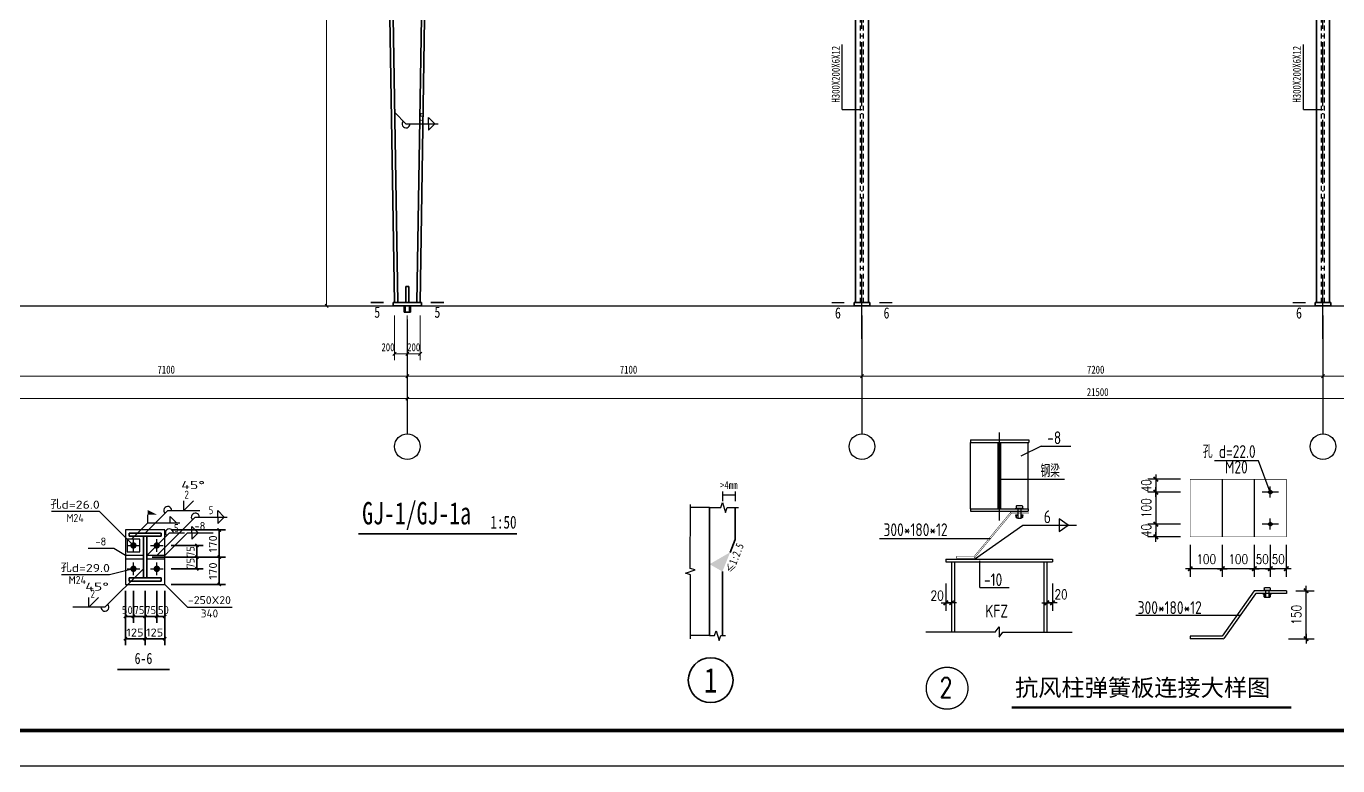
# Model space of a CAD drawing. Extents: x 32461 to 402082, y -617694 to 182569.
# Drawn here: x 112764 to 153728, y -500452 to -477352 of the extents above; entities that cross this region are included whole.
import ezdxf
from ezdxf.enums import TextEntityAlignment as Align

# ---------------------------------------------------------------- set-up
doc = ezdxf.new("R2010")
doc.units = 0
doc.header["$LTSCALE"] = 1000
doc.header["$MEASUREMENT"] = 0
for name, pattern in [('4', [5, 1.5, -1, 1.5, -1]), ('6', [8.75, 5, -1.25, 1.25, -1.25]), ('DOTE', [2.42, 2, -0.2, 0.02, -0.2]), ('线型6', [8.75, 5, -1.25, 1.25, -1.25])]:
    doc.linetypes.add(name, pattern=pattern)
doc.layers.get('0').update_dxf_attribs({"linetype": 'CONTINUOUS'})
doc.layers.get('Defpoints').update_dxf_attribs({"linetype": 'CONTINUOUS'})
for name, color, linetype in [('10', 7, 'CONTINUOUS'), ('1000', 2, 'CONTINUOUS'), ('AXIS', 3, 'CONTINUOUS'), ('DIM_SYMB', 3, 'CONTINUOUS'), ('DOTE', 252, 'CONTINUOUS'), ('PUB_TEXT', 7, 'CONTINUOUS'), ('PUB_TITLE', 4, 'CONTINUOUS'), ('门窗', 3, '4')]:
    doc.layers.add(name, color=color, linetype=linetype)
for name, color, linetype, lineweight in [('墙线__粗线', 7, 'CONTINUOUS', 25), ('字符串标注', 9, 'CONTINUOUS', 25), ('尺寸标注', 2, 'CONTINUOUS', 35), ('层10', 7, 'CONTINUOUS', 35), ('层111', 9, '线型6', 25), ('层112', 9, 'CONTINUOUS', 25), ('层116', 1, 'CONTINUOUS', 35), ('层14', 2, 'CONTINUOUS', 35), ('柱子', 3, 'CONTINUOUS', 35), ('焊缝标注', 9, 'CONTINUOUS', 25), ('螺栓孔标注', 9, 'CONTINUOUS', 25), ('钢板标注', 9, 'CONTINUOUS', 25)]:
    doc.layers.add(name, color=color, linetype=linetype, lineweight=lineweight)
doc.styles.add('-黑体', font='simhei.ttf')
doc.styles.add('DIM_FONT', font='SIMPLEX.shx', dxfattribs={"width": 0.8, "bigfont": 'bigfont.shx'})
doc.styles.add('PC_TEXTSTYLE', font='romans.shx', dxfattribs={"width": 0.8, "bigfont": 'hzfs.shx'})
doc.styles.get("Standard").update_dxf_attribs({"font": 'atssdeng.shx', "bigfont": 'atssdchn.shx'})
doc.styles.add('TSSD_REIN', font='atssdeng.shx', dxfattribs={"width": 0.7, "bigfont": 'atssdchn.shx'})
doc.styles.add('宋体', font='')
doc.styles.get('宋体').set_extended_font_data('SimSun')
doc.dimstyles.new('DIMN$0', dxfattribs={"dimtxt": 300, "dimasz": 1, "dimexe": 250, "dimexo": 300, "dimgap": 150, "dimtad": 1, "dimdec": 0, "dimdsep": 46, "dimtxsty": 'DIM_FONT', "dimblk": '_DIMX', "dimcen": 2.5, "dimclrt": 7, "dimadec": 0, "dimazin": 0, "dimtfac": 1, "dimtdec": 0, "dimtix": 1, "dimtmove": 2, "dimatfit": 3, "dimldrblk": '_DIMX', "dimfxl": 0, "dimtolj": 1, "dimtzin": 0, "dimarcsym": 0})

# ---------------------------------------------------------------- blocks, each defined once
blk = doc.blocks.new('BuiltIn_35')
at = {"layer": '层14'}
for p, q in [((177.72, 302.28, 2), (177.72, 307.28, 2)), ((177.72, 307.28, 2), (178.72, 307.28, 2)), ((178.72, 307.28, 2), (178.72, 302.28, 2)), ((178.72, 302.28, 2), (177.72, 302.28, 2))]:
    blk.add_line(p, q, dxfattribs=at)
blk = doc.blocks.new('_DIMX')
blk.add_line((-150, 0), (150, 0))
at = {"const_width": 50}
blk.add_lwpolyline([(-70, -70), (70, 70)], dxfattribs=at)
blk = doc.blocks.new('*D77')
at = {"layer": 'AXIS', "color": 3, "lineweight": -2}
for p, q in [((141490, -494762), (141490, -495612)), ((141668, -494762), (141668, -495612)), ((141489, -495362), (141488, -495362)), ((141490, -495362), (141668, -495362)), ((141669, -495362), (141670, -495362))]:
    blk.add_line(p, q, dxfattribs=at)
at = {"layer": 'Defpoints', "color": 0}
for p in [(141490, -494462), (141668, -494462), (141668, -495362)]:
    blk.add_point(p, dxfattribs=at)
at = {"layer": 'AXIS', "color": 3, "lineweight": -2}
blk.add_blockref('_DIMX', (141490, -495362), dxfattribs=at)
at = {"layer": 'AXIS', "color": 3, "lineweight": -2, "rotation": 180}
blk.add_blockref('_DIMX', (141668, -495362), dxfattribs=at)
at = {"layer": 'AXIS', "color": 7, "insert": (141214, -495135), "char_height": 300, "attachment_point": 5, "style": 'DIM_FONT'}
blk.add_mtext('\\A1;20', dxfattribs=at)
blk = doc.blocks.new('*D78')
at = {"layer": 'AXIS', "color": 3, "lineweight": -2}
for p, q in [((144638, -494762), (144638, -495612)), ((144817, -494762), (144817, -495612)), ((144637, -495362), (144636, -495362)), ((144817, -495362), (144638, -495362)), ((144818, -495362), (144819, -495362))]:
    blk.add_line(p, q, dxfattribs=at)
at = {"layer": 'Defpoints', "color": 0}
for p in [(144638, -494462), (144817, -494462), (144638, -495362)]:
    blk.add_point(p, dxfattribs=at)
at = {"layer": 'AXIS', "color": 3, "lineweight": -2}
blk.add_blockref('_DIMX', (144638, -495362), dxfattribs=at)
at = {"layer": 'AXIS', "color": 3, "lineweight": -2, "rotation": 180}
blk.add_blockref('_DIMX', (144817, -495362), dxfattribs=at)
at = {"layer": 'AXIS', "color": 7, "insert": (145085, -495100), "char_height": 300, "attachment_point": 5, "style": 'DIM_FONT'}
blk.add_mtext('\\A1;20', dxfattribs=at)
blk = doc.blocks.new('*D79')
at = {"layer": 'AXIS', "color": 3, "lineweight": -2}
for p, q in [((148821, -492903), (147795, -492903)), ((148045, -492902), (148045, -492901)), ((148045, -492903), (148045, -493303)), ((148821, -493303), (147795, -493303)), ((148045, -493304), (148045, -493305))]:
    blk.add_line(p, q, dxfattribs=at)
at = {"layer": 'Defpoints', "color": 0}
for p in [(149121, -492903), (148045, -493303), (149121, -493303)]:
    blk.add_point(p, dxfattribs=at)
at = {"layer": 'AXIS', "color": 3, "lineweight": -2}
for p, rotation in [((148045, -492903), 270), ((148045, -493303), 90)]:
    blk.add_blockref('_DIMX', p, dxfattribs=dict(at, rotation=rotation))
at = {"layer": 'AXIS', "color": 7, "insert": (147745, -493103), "char_height": 300, "attachment_point": 5, "rotation": 90, "style": 'DIM_FONT'}
blk.add_mtext('\\A1;40', dxfattribs=at)
blk = doc.blocks.new('*D80')
at = {"layer": 'AXIS', "color": 3, "lineweight": -2}
for p, q in [((148821, -491903), (147795, -491903)), ((148045, -491904), (148045, -492902)), ((148821, -492903), (147795, -492903))]:
    blk.add_line(p, q, dxfattribs=at)
at = {"layer": 'Defpoints', "color": 0}
for p in [(149121, -491903), (148045, -492903), (149121, -492903)]:
    blk.add_point(p, dxfattribs=at)
at = {"layer": 'AXIS', "color": 3, "lineweight": -2}
for p, rotation in [((148045, -491903), 90), ((148045, -492903), 270)]:
    blk.add_blockref('_DIMX', p, dxfattribs=dict(at, rotation=rotation))
at = {"layer": 'AXIS', "color": 7, "insert": (147745, -492403), "char_height": 300, "attachment_point": 5, "rotation": 90, "style": 'DIM_FONT'}
blk.add_mtext('\\A1;100', dxfattribs=at)
blk = doc.blocks.new('*D81')
at = {"layer": 'AXIS', "color": 3, "lineweight": -2}
for p, q in [((148821, -491503), (147795, -491503)), ((148045, -491502), (148045, -491501)), ((148045, -491503), (148045, -491903)), ((148821, -491903), (147795, -491903)), ((148045, -491904), (148045, -491905))]:
    blk.add_line(p, q, dxfattribs=at)
at = {"layer": 'Defpoints', "color": 0}
for p in [(149121, -491503), (148045, -491903), (149121, -491903)]:
    blk.add_point(p, dxfattribs=at)
at = {"layer": 'AXIS', "color": 3, "lineweight": -2}
for p, rotation in [((148045, -491503), 270), ((148045, -491903), 90)]:
    blk.add_blockref('_DIMX', p, dxfattribs=dict(at, rotation=rotation))
at = {"layer": 'AXIS', "color": 7, "insert": (147745, -491703), "char_height": 300, "attachment_point": 5, "rotation": 90, "style": 'DIM_FONT'}
blk.add_mtext('\\A1;40', dxfattribs=at)
blk = doc.blocks.new('*D82')
at = {"layer": 'AXIS', "color": 3, "lineweight": -2}
for p, q in [((151621, -493550), (151621, -494548)), ((152121, -493550), (152121, -494548)), ((151620, -494298), (151619, -494298)), ((152121, -494298), (151621, -494298)), ((152122, -494298), (152123, -494298))]:
    blk.add_line(p, q, dxfattribs=at)
at = {"layer": 'Defpoints', "color": 0}
for p in [(151621, -493250), (152121, -493250), (151621, -494298)]:
    blk.add_point(p, dxfattribs=at)
at = {"layer": 'AXIS', "color": 3, "lineweight": -2}
blk.add_blockref('_DIMX', (151621, -494298), dxfattribs=at)
at = {"layer": 'AXIS', "color": 3, "lineweight": -2, "rotation": 180}
blk.add_blockref('_DIMX', (152121, -494298), dxfattribs=at)
at = {"layer": 'AXIS', "color": 7, "insert": (151871, -493998), "char_height": 300, "attachment_point": 5, "style": 'DIM_FONT'}
blk.add_mtext('\\A1;50', dxfattribs=at)
blk = doc.blocks.new('*D83')
at = {"layer": 'AXIS', "color": 3, "lineweight": -2}
for p, q in [((151121, -493550), (151121, -494548)), ((151621, -493550), (151621, -494548)), ((151120, -494298), (151119, -494298)), ((151621, -494298), (151121, -494298)), ((151622, -494298), (151623, -494298))]:
    blk.add_line(p, q, dxfattribs=at)
at = {"layer": 'Defpoints', "color": 0}
for p in [(151121, -493250), (151621, -493250), (151121, -494298)]:
    blk.add_point(p, dxfattribs=at)
at = {"layer": 'AXIS', "color": 3, "lineweight": -2}
blk.add_blockref('_DIMX', (151121, -494298), dxfattribs=at)
at = {"layer": 'AXIS', "color": 3, "lineweight": -2, "rotation": 180}
blk.add_blockref('_DIMX', (151621, -494298), dxfattribs=at)
at = {"layer": 'AXIS', "color": 7, "insert": (151371, -493998), "char_height": 300, "attachment_point": 5, "style": 'DIM_FONT'}
blk.add_mtext('\\A1;50', dxfattribs=at)
blk = doc.blocks.new('*D84')
at = {"layer": 'AXIS', "color": 3, "lineweight": -2}
for p, q in [((150121, -493550), (150121, -494548)), ((151121, -493550), (151121, -494548)), ((151120, -494298), (150122, -494298))]:
    blk.add_line(p, q, dxfattribs=at)
at = {"layer": 'Defpoints', "color": 0}
for p in [(150121, -493250), (151121, -493250), (150121, -494298)]:
    blk.add_point(p, dxfattribs=at)
at = {"layer": 'AXIS', "color": 3, "lineweight": -2, "rotation": 180}
blk.add_blockref('_DIMX', (150121, -494298), dxfattribs=at)
at = {"layer": 'AXIS', "color": 3, "lineweight": -2}
blk.add_blockref('_DIMX', (151121, -494298), dxfattribs=at)
at = {"layer": 'AXIS', "color": 7, "insert": (150621, -493998), "char_height": 300, "attachment_point": 5, "style": 'DIM_FONT'}
blk.add_mtext('\\A1;100', dxfattribs=at)
blk = doc.blocks.new('*D85')
at = {"layer": 'AXIS', "color": 3, "lineweight": -2}
for p, q in [((149121, -493550), (149121, -494548)), ((150121, -493550), (150121, -494548)), ((150120, -494298), (149122, -494298))]:
    blk.add_line(p, q, dxfattribs=at)
at = {"layer": 'Defpoints', "color": 0}
for p in [(149121, -493250), (150121, -493250), (149121, -494298)]:
    blk.add_point(p, dxfattribs=at)
at = {"layer": 'AXIS', "color": 3, "lineweight": -2, "rotation": 180}
blk.add_blockref('_DIMX', (149121, -494298), dxfattribs=at)
at = {"layer": 'AXIS', "color": 3, "lineweight": -2}
blk.add_blockref('_DIMX', (150121, -494298), dxfattribs=at)
at = {"layer": 'AXIS', "color": 7, "insert": (149621, -493998), "char_height": 300, "attachment_point": 5, "style": 'DIM_FONT'}
blk.add_mtext('\\A1;100', dxfattribs=at)

msp = doc.modelspace()

# ---------------------------------------------------------------- hatches: boundary and pattern name
at = {"layer": '墙线__粗线'}
msp.add_hatch(color=9, dxfattribs=at).paths.add_polyline_path([(134508.2, -494385.8), (134108.2, -494154.9), (134748.4, -493785.2), (134508.2, -494385.8)])
at = {"layer": '焊缝标注'}
msp.add_hatch(color=256, dxfattribs=at).paths.add_polyline_path([(124272.5, -480047.1), (124332.3, -480128.6), (124353.6, -480107.4), (124272.5, -480047.1)])

# ---------------------------------------------------------------- linework, layer by layer
for p, q in [((80116.2, -486083.2, -988), (169801.5, -486083.2, -988)), ((145028.7, -492740.6, 400), (145028.7, -493135.6, 400)), ((145304.6, -492938.9, 400), (145028.7, -492740.6, 400)), ((142384.4, -494003.5, 400), (143888.7, -492938.4, 400)), ((143888.7, -492938.4, 400), (145563.5, -492938.4, 400)), ((145028.7, -493135.6, 400), (145304.6, -492938.9, 400)), ((142881.2, -493359.9, 400), (139415.9, -493359.9, 400)), ((141489.6, -494003.5, 400), (144816.7, -494003.5, 400)), ((141489.6, -494003.5, 400), (141489.6, -494085.5, 400)), ((144816.7, -494003.5, 400), (144816.7, -494085.5, 400)), ((141489.6, -494085.5, 400), (144816.7, -494085.5, 400)), ((151153.7, -495080.1, 400), (151171.5, -495071.9, 400)), ((150680.3, -495754.8, 400), (147417.1, -495754.8, 400))]:
    msp.add_line(p, q)
at = {"color": 2}
for p, q in [((142255.4, -490276, 400), (144074.9, -490276, 400)), ((142255.4, -490276, 400), (142255.4, -490351.6, 400)), ((144074.9, -490276, 400), (144074.9, -490351.6, 400)), ((142255.4, -490351.6, 400), (144074.9, -490351.6, 400)), ((143111.9, -490351.6, 400), (143111.9, -492427.9, 400)), ((143199, -490351.6, 400), (143199, -492427.9, 400)), ((142255.4, -492427.9, 400), (144055.4, -492427.9, 400)), ((142255.4, -492427.9, 400), (142255.4, -492503.5, 400)), ((142255.4, -492503.5, 400), (144055.4, -492503.5, 400)), ((144055.4, -492427.9, 400), (144055.4, -492503.5, 400)), ((141667.9, -494085.5, 400), (141667.9, -496261.5, 400)), ((141667.9, -494085.5, 400), (141667.9, -496179.5, 400)), ((141754, -494085.5, 400), (141754, -496261.5, 400)), ((141754, -494085.5, 400), (141754, -496179.5, 400)), ((142552.1, -494880.4, 400), (142552.1, -494050.9, 400)), ((144552.2, -494085.5, 400), (144552.2, -496179.5, 400)), ((144552.2, -494085.5, 400), (144552.2, -496261.5, 400)), ((144638.4, -494085.5, 400), (144638.4, -496179.5, 400)), ((142552.1, -494880.4, 400), (143469.7, -494880.4, 400)), ((143024.3, -496273.7, 400), (140862.3, -496273.7, 400)), ((143023.7, -496273.7, 400), (143148, -496112.2, 400)), ((143148, -496112.2, 400), (143148, -496428.8, 400)), ((143149.9, -496432, 400), (143271.8, -496273.7, 400)), ((143271.8, -496273.7, 400), (145429.2, -496273.7, 400))]:
    msp.add_line(p, q, dxfattribs=at)
at = {"color": 1, "linetype": '6'}
msp.add_line((143155.4, -490039.4, 400), (143155.4, -492790.8, 400), dxfattribs=at)
at = {"color": 3}
for p, q in [((142255.4, -492427.9, 400), (142255.4, -490351.6, 400)), ((144055.4, -492427.9, 400), (144055.4, -490351.6, 400))]:
    msp.add_line(p, q, dxfattribs=at)
at = {"color": 4}
for p, q in [((150121.1, -491503.3, 400), (150121.1, -493303.3, 400)), ((151121.5, -491503.3, 400), (151121.5, -493303.3, 400)), ((151121.5, -494985.9, 400), (150121.1, -496399.9, 400)), ((151153.7, -495080.1, 400), (150167.4, -496477.8, 400)), ((152121.5, -494985.9, 400), (151121.5, -494985.9, 400)), ((152121.5, -495071.9, 400), (151171.5, -495071.9, 400)), ((152121.5, -494985.9, 400), (152121.5, -495071.9, 400)), ((150121.1, -496399.9, 400), (149121.1, -496399.9, 400)), ((149121.1, -496399.9, 400), (149121.1, -496485.9, 400)), ((150149.6, -496485.9, 400), (150167.4, -496477.8, 400)), ((150149.6, -496485.9, 400), (149121.1, -496485.9, 400))]:
    msp.add_line(p, q, dxfattribs=at)
at = {"color": 1}
for p, q in [((143686.7, -492341.5, 400), (143702.7, -492325.5, 400)), ((143686.7, -492341.5, 400), (143686.7, -492405.5, 400)), ((143702.7, -492325.5, 400), (143862.7, -492325.5, 400)), ((143878.7, -492341.5, 400), (143862.7, -492325.5, 400)), ((143878.7, -492341.5, 400), (143878.7, -492405.5, 400)), ((143686.7, -492644.4, 400), (143701.3, -492629.9, 400)), ((143686.7, -492644.4, 400), (143686.7, -492696.4, 400)), ((143686.7, -492696.4, 400), (143686.7, -492644.4, 400)), ((143686.7, -492696.4, 400), (143702.7, -492712.4, 400)), ((143702.7, -492712.4, 400), (143734.7, -492712.4, 400)), ((143734.7, -492405.5, 400), (143735, -492724.5, 400)), ((143831, -492724.5, 400), (143735, -492724.5, 400)), ((143830.7, -492405.5, 400), (143831, -492724.5, 400)), ((143830.7, -492712.4, 400), (143862.7, -492712.4, 400)), ((143878.7, -492696.4, 400), (143862.7, -492712.4, 400)), ((143878.7, -492644.4, 400), (143864.2, -492629.9, 400)), ((143878.7, -492644.4, 400), (143878.7, -492696.4, 400)), ((143878.7, -492696.4, 400), (143878.7, -492644.4, 400)), ((151426.3, -494899.5, 400), (151442.3, -494883.5, 400)), ((151426.3, -494899.5, 400), (151426.3, -494963.5, 400)), ((151426.4, -495119, 400), (151440.9, -495104.5, 400)), ((151426.4, -495119, 400), (151426.4, -495171, 400)), ((151426.4, -495171, 400), (151426.4, -495119, 400)), ((151426.4, -495171, 400), (151442.4, -495187, 400)), ((151442.3, -494883.5, 400), (151602.3, -494883.5, 400)), ((151442.4, -495187, 400), (151474.4, -495187, 400)), ((151474.3, -494963.5, 400), (151474.7, -495199.1, 400)), ((151570.7, -495199.1, 400), (151474.7, -495199.1, 400)), ((151570.3, -494963.5, 400), (151570.7, -495199.1, 400)), ((151570.4, -495187, 400), (151602.4, -495187, 400)), ((151618.3, -494899.5, 400), (151602.3, -494883.5, 400)), ((151618.4, -495171, 400), (151602.4, -495187, 400)), ((151618.4, -495119, 400), (151603.9, -495104.5, 400)), ((151618.3, -494899.5, 400), (151618.3, -494963.5, 400)), ((151618.4, -495119, 400), (151618.4, -495171, 400)), ((151618.4, -495171, 400), (151618.4, -495119, 400))]:
    msp.add_line(p, q, dxfattribs=at)
at = {"color": 4, "const_width": 14, "elevation": 400}
msp.add_lwpolyline([(152121.5, -491503.3), (149121.1, -491503.3), (149121.1, -493303.3), (152121.5, -493303.3)], close=True, dxfattribs=at)
for points in [[(142369.1, -493914.1), (143512.4, -492530.6), (144055.4, -492530.6), (144055.4, -492582.9), (143525.7, -492582.9), (142378.1, -493966.5), (141815.3, -493966.5), (141815.3, -493914.1), (142369.1, -493914.1)], [(143512.4, -492530.6), (143525.7, -492582.9)], [(142369.1, -493914.1), (142378.1, -493966.5)]]:
    msp.add_lwpolyline(points, dxfattribs=at)
at = {"color": 1, "elevation": 400}
for points in [[(143734.7, -492420), (143671.6, -492420), (143671.6, -492405.5), (143894.9, -492405.5), (143894.9, -492420), (143830.7, -492420)], [(143734.7, -492629.9), (143671.7, -492629.9), (143671.7, -492615.4), (143734.7, -492615.4)], [(143830.7, -492615.4), (143895, -492615.4), (143895, -492629.9), (143830.7, -492629.9)], [(151474.3, -494978), (151411.3, -494978), (151411.3, -494963.5), (151634.6, -494963.5), (151634.6, -494978), (151570.3, -494978)], [(151474.4, -495104.5), (151411.4, -495104.5), (151411.4, -495090), (151474.4, -495090)], [(151570.4, -495090), (151634.6, -495090), (151634.6, -495104.5), (151570.4, -495104.5)]]:
    msp.add_lwpolyline(points, dxfattribs=at)
at = {"layer": '10', "color": 253}
for p, q in [((151879.5, -491903.3, 400), (151363.4, -491903.3, 400)), ((151621.5, -492075.4, 400), (151621.5, -491731.3, 400)), ((151621.5, -493075.4, 400), (151621.5, -492731.3, 400)), ((151879.5, -492903.3, 400), (151363.4, -492903.3, 400))]:
    msp.add_line(p, q, dxfattribs=at)
at = {"layer": '10', "const_width": 42, "elevation": 764}
msp.add_lwpolyline([(142179, -498029.1, 1), (140872.3, -498029.1, 1), (142179, -498029.1, 1)], format="xyb", close=True, dxfattribs=at)
at = {"layer": '10'}
for points in [[(151733.3, -491903.3, 400), (151621.5, -491817.3, 400), (151621.5, -491989.4, 400), (151509.7, -491903.3, 400)], [(151733.3, -492903.3, 400), (151621.5, -492817.3, 400), (151621.5, -492989.4, 400), (151509.7, -492903.3, 400)]]:
    msp.add_solid(points, dxfattribs=at)
at = {"layer": '1000'}
for p, q in [((117091.9, -493085), (115861.8, -493085)), ((115861.8, -493085), (115861.8, -494785)), ((117091.9, -494785), (117091.9, -493085)), ((116311.8, -493370), (115911.8, -493370)), ((115911.8, -493370), (115911.8, -493770)), ((116311.8, -493770), (116311.8, -493370)), ((116426.9, -493885), (115861.8, -493885)), ((115861.8, -493885), (115861.8, -493985)), ((115861.8, -493985), (116426.9, -493985)), ((115911.8, -493770), (116311.8, -493770)), ((116426.9, -493985), (116426.9, -493885)), ((117091.9, -493885), (116526.9, -493885)), ((116526.9, -493885), (116526.9, -493985)), ((116526.9, -493985), (117091.9, -493985)), ((117091.9, -493985), (117091.9, -493885)), ((115861.8, -494785), (117091.9, -494785))]:
    msp.add_line(p, q, dxfattribs=at)
at = {"layer": 'AXIS', "linetype": 'ByBlock'}
for p, q in [((144468.2, -490466.9, 400), (143834, -490777.1, 400)), ((144468.2, -490466.9, 400), (145385.7, -490466.9, 400)), ((151253.9, -490927.2, 400), (149876.9, -490927.2, 400)), ((151621.5, -491903.3, 400), (151253.9, -490927.2, 400)), ((143118.6, -491501.6, 400), (145187.6, -491501.6, 400))]:
    msp.add_line(p, q, dxfattribs=at)
at = {"layer": 'AXIS'}
msp.add_line((144638.4, -494085.5, 400), (144638.4, -496261.5, 400), dxfattribs=at)
at = {"layer": 'DIM_SYMB', "const_width": 70, "elevation": -764}
msp.add_lwpolyline([(143540.8, -498632.1), (152273.5, -498632.1)], dxfattribs=at)
at = {"layer": 'DOTE', "linetype": 'DOTE'}
for p, q in [((138866.2, -487112.9, -988), (138866.2, -461594, -1976)), ((153266.2, -487112.9, -988), (153266.2, -461594, -1976))]:
    msp.add_line(p, q, dxfattribs=at)
at = {"layer": 'PUB_TITLE'}
msp.add_lwpolyline([(74273.1, -500451.9), (188783.1, -500451.9), (188783.1, -454251.9), (74273.1, -454251.9)], close=True, dxfattribs=at)
at = {"layer": 'PUB_TITLE', "const_width": 110}
msp.add_lwpolyline([(77023.1, -499351.9), (187683.1, -499351.9), (187683.1, -455351.9), (77023.1, -455351.9)], close=True, dxfattribs=at)
at = {"layer": '墙线__粗线', "color": 9}
for p, q in [((134508.2, -491885.8, 700), (134508.2, -492185.8, 700)), ((134908.2, -491885.8, 700), (134908.2, -492185.8, 700)), ((133505, -494285.8, 700), (133508.2, -492285.8, 700)), ((134108.2, -492385.8, 700), (133508.2, -492385.8, 700)), ((134108.2, -492385.8, 700), (134458.2, -492385.8, 700)), ((134458.2, -492385.8, 700), (134508.2, -492231.9, 700)), ((134508.2, -491985.8, 700), (134908.2, -491985.8, 700)), ((134508.2, -492231.9, 700), (134608, -492539.1, 700)), ((134608, -492539.1, 700), (134658.2, -492385.3, 700)), ((134658.2, -492385.3, 700), (135008.2, -492385.8, 700)), ((133354.3, -494435.8, 700), (133658.8, -494336.1, 700)), ((133658.8, -494336.1, 700), (133505, -494285.8, 700)), ((133508.2, -494485.8, 700), (133354.3, -494435.8, 700)), ((133508.2, -496485.8, 700), (133508.2, -494485.8, 700)), ((134108.2, -496385.8, 700), (133508.2, -496385.8, 700)), ((134108.2, -496385.8, 700), (134258.2, -496385.8, 700)), ((134258.2, -496385.8, 700), (134308.2, -496231.9, 700)), ((134308.2, -496231.9, 700), (134408, -496539.4, 700)), ((134408, -496539.4, 700), (134458.2, -496385.6, 700)), ((134458.2, -496385.6, 700), (134608.2, -496385.8, 700))]:
    msp.add_line(p, q, dxfattribs=at)
at = {"layer": '墙线__粗线', "color": 2, "lineweight": 35}
for p, q in [((134108.2, -494154.9, 700), (134108.2, -492385.8, 700)), ((134908.2, -493385.8, 700), (134908.2, -492385.8, 700)), ((134748.4, -493785.2, 700), (134908.2, -493385.8, 700))]:
    msp.add_line(p, q, dxfattribs=at)
at = {"layer": '墙线__粗线', "color": 3, "lineweight": 35}
for p, q in [((134108.2, -496385.8, 700), (134108.2, -494154.9, 700)), ((134508.2, -496385.8, 700), (134508.2, -494385.8, 700))]:
    msp.add_line(p, q, dxfattribs=at)
at = {"layer": '字符串标注'}
for p, q in [((138252.6, -479956.6, -988), (138252.6, -477917.5, -988)), ((152652.6, -479956.6, -988), (152652.6, -477917.5, -988)), ((138252.6, -479956.6, -988), (138866.2, -479956.6, -988)), ((152652.6, -479956.6, -988), (153266.2, -479956.6, -988))]:
    msp.add_line(p, q, dxfattribs=at)
at = {"layer": '字符串标注', "linetype": 'Continuous', "const_width": 10}
for points in [[(138871.2, -479956.6, 1), (138861.2, -479956.6, 1)], [(153271.2, -479956.6, 1), (153261.2, -479956.6, 1)]]:
    msp.add_lwpolyline(points, format="xyb", close=True, dxfattribs=at)
at = {"layer": '尺寸标注', "lineweight": 9}
for p, q in [((122146.2, -486083.2, -988), (122146.2, -460643.2, -988)), ((122846.2, -486083.2, -988), (121946.2, -486083.2, -988)), ((124266.2, -486383.2, -988), (124266.2, -487783.2, -988)), ((124666.2, -486383.2, -988), (124666.2, -487783.2, -988)), ((124666.2, -486383.2, -988), (124666.2, -487783.2, -988)), ((124666.2, -486383.2, -988), (124666.2, -488483.2, -988)), ((124666.2, -486383.2, -988), (124666.2, -488483.2, -988)), ((125066.2, -486383.2, -988), (125066.2, -487783.2, -988)), ((124266.2, -487583.2, -988), (124666.2, -487583.2, -988)), ((124666.2, -487583.2, -988), (125066.2, -487583.2, -988)), ((81666.2, -488283.2, -988), (124666.2, -488283.2, -988)), ((124666.2, -488283.2, -988), (167666.2, -488283.2, -988)), ((81666.2, -488983.2, -988), (167666.2, -488983.2, -988))]:
    msp.add_line(p, q, dxfattribs=at)
at = {"layer": '尺寸标注', "lineweight": 35}
for p, q in [((122096.2, -486033.2, -988), (122196.2, -486133.2, -988)), ((124216.2, -487633.2, -988), (124316.2, -487533.2, -988)), ((124616.2, -487633.2, -988), (124716.2, -487533.2, -988)), ((124616.2, -487633.2, -988), (124716.2, -487533.2, -988)), ((125016.2, -487633.2, -988), (125116.2, -487533.2, -988)), ((124616.2, -488333.2, -988), (124716.2, -488233.2, -988)), ((124616.2, -488333.2, -988), (124716.2, -488233.2, -988)), ((138816.2, -488333.2, -988), (138916.2, -488233.2, -988)), ((153216.2, -488333.2, -988), (153316.2, -488233.2, -988)), ((124616.2, -489033.2, -988), (124716.2, -488933.2, -988)), ((124616.2, -489033.2, -988), (124716.2, -488933.2, -988))]:
    msp.add_line(p, q, dxfattribs=at)
at = {"layer": '尺寸标注', "color": 3}
for p, q in [((116976.9, -493185), (115976.9, -493185)), ((115976.9, -493185), (115976.9, -493285)), ((116976.9, -493285), (116976.9, -493185)), ((115976.9, -493285), (116976.9, -493285)), ((116426.9, -494585), (116426.9, -493285)), ((116526.9, -494585), (116526.9, -493285)), ((115976.9, -494585), (115976.9, -494685)), ((115976.9, -494685), (116976.9, -494685)), ((116976.9, -494685), (116976.9, -494585))]:
    msp.add_line(p, q, dxfattribs=at)
at = {"layer": '尺寸标注'}
for p, q in [((117291.9, -493085), (118991.9, -493085)), ((118791.9, -493935), (118791.9, -493085)), ((117291.9, -493570), (118291.9, -493570)), ((118091.9, -493935), (118091.9, -493570)), ((116696.9, -493935), (117396.9, -493935)), ((116696.9, -493935), (117396.9, -493935)), ((117291.9, -493935), (118291.9, -493935)), ((117291.9, -493935), (118291.9, -493935)), ((117291.9, -493935), (118991.9, -493935)), ((117291.9, -493935), (118991.9, -493935)), ((118091.9, -494300), (118091.9, -493935)), ((118791.9, -494785), (118791.9, -493935)), ((117291.9, -494300), (118291.9, -494300)), ((117291.9, -494785), (118991.9, -494785)), ((115861.8, -494985), (115861.8, -495985)), ((115861.8, -494985), (115861.8, -496685)), ((116111.8, -494985), (116111.8, -495985)), ((116111.8, -494985), (116111.8, -495985)), ((116476.9, -494985), (116476.9, -495985)), ((116476.9, -494985), (116476.9, -495985)), ((116476.9, -494985), (116476.9, -496685)), ((116476.9, -494985), (116476.9, -496685)), ((116841.9, -494985), (116841.9, -495985)), ((116841.9, -494985), (116841.9, -495985)), ((117091.9, -494985), (117091.9, -495985)), ((117091.9, -494985), (117091.9, -496685)), ((115861.8, -495785), (116111.8, -495785)), ((116111.8, -495785), (116476.9, -495785)), ((116476.9, -495785), (116841.9, -495785)), ((116841.9, -495785), (117091.9, -495785)), ((115861.8, -496485), (116476.9, -496485)), ((116476.9, -496485), (117091.9, -496485))]:
    msp.add_line(p, q, dxfattribs=at)
at = {"layer": '尺寸标注', "color": 3, "lineweight": 35}
msp.add_line((116976.9, -494585), (115976.9, -494585), dxfattribs=at)
at = {"layer": '尺寸标注', "const_width": 45}
for points in [[(118741.9, -493035), (118841.9, -493135)], [(118041.9, -493520), (118141.9, -493620)], [(118041.9, -493885), (118141.9, -493985)], [(118041.9, -493885), (118141.9, -493985)], [(118741.9, -493885), (118841.9, -493985)], [(118741.9, -493885), (118841.9, -493985)], [(118041.9, -494250), (118141.9, -494350)], [(118741.9, -494735), (118841.9, -494835)], [(115811.8, -495835), (115911.8, -495735)], [(116061.8, -495835), (116161.8, -495735)], [(116061.8, -495835), (116161.8, -495735)], [(116426.9, -495835), (116526.9, -495735)], [(116426.9, -495835), (116526.9, -495735)], [(116791.9, -495835), (116891.9, -495735)], [(116791.9, -495835), (116891.9, -495735)], [(117041.9, -495835), (117141.9, -495735)], [(115811.8, -496535), (115911.8, -496435)], [(116426.9, -496535), (116526.9, -496435)], [(116426.9, -496535), (116526.9, -496435)], [(117041.9, -496535), (117141.9, -496435)]]:
    msp.add_lwpolyline(points, dxfattribs=at)
at = {"layer": '层10'}
for p, q in [((123526.2, -485983.2, -988), (123926.2, -485983.2, -988)), ((125806.2, -485983.2, -988), (125406.2, -485983.2, -988)), ((115615.7, -497448.1), (117235.7, -497448.1))]:
    msp.add_line(p, q, dxfattribs=at)
at = {"layer": '层10', "lineweight": 25}
for p, q in [((115911.8, -493570), (116311.8, -493570)), ((116111.8, -493770), (116111.8, -493370)), ((116641.9, -493570), (117041.9, -493570)), ((116841.9, -493770), (116841.9, -493370)), ((115911.8, -494300), (116311.8, -494300)), ((116111.8, -494500), (116111.8, -494100)), ((116641.9, -494300), (117041.9, -494300)), ((116841.9, -494500), (116841.9, -494100))]:
    msp.add_line(p, q, dxfattribs=at)
at = {"layer": '层10', "const_width": 45, "elevation": -988}
for points in [[(137920.2, -485983.2), (138320.2, -485983.2)], [(139812.2, -485983.2), (139412.2, -485983.2)], [(152320.2, -485983.2), (152720.2, -485983.2)]]:
    msp.add_lwpolyline(points, dxfattribs=at)
at = {"layer": '层10', "color": 1, "linetype": 'Continuous', "const_width": 100}
for points in [[(116161.8, -493570, 1), (116061.8, -493570, 1), (116161.8, -493570, 1)], [(116891.9, -493570, 1), (116791.9, -493570, 1), (116891.9, -493570, 1)], [(116161.8, -494300, 1), (116061.8, -494300, 1), (116161.8, -494300, 1)], [(116891.9, -494300, 1), (116791.9, -494300, 1), (116891.9, -494300, 1)]]:
    msp.add_lwpolyline(points, format="xyb", close=True, dxfattribs=at)
at = {"layer": '层10'}
msp.add_circle((134141, -497780.3, 700), 700, dxfattribs=at)
at = {"layer": '层111'}
for p, q in [((124666.2, -486514.1, -988), (124666.2, -490083.2, -988)), ((138866.2, -486383.2, -988), (138866.2, -490083.2, -988)), ((153266.2, -486383.2, -988), (153266.2, -490083.2, -988))]:
    msp.add_line(p, q, dxfattribs=at)
at = {"layer": '层112'}
for centre in [(124666.2, -490483.2, -988), (138866.2, -490483.2, -988), (153266.2, -490483.2, -988)]:
    msp.add_circle(centre, 400, dxfattribs=at)
at = {"layer": '层116'}
for p, q in [((124566.2, -486083.2, -988), (124566.2, -486283.2, -988)), ((124596.2, -486083.2, -988), (124596.2, -486283.2, -988)), ((124736.2, -486083.2, -988), (124736.2, -486283.2, -988)), ((124766.2, -486083.2, -988), (124766.2, -486283.2, -988)), ((124566.2, -486283.2, -988), (124766.2, -486283.2, -988))]:
    msp.add_line(p, q, dxfattribs=at)
at = {"layer": '层14'}
for p, q in [((124226.2, -486083.2, -988), (124226.2, -485983.2, -988)), ((124226.2, -485983.2, -988), (125106.2, -485983.2, -988)), ((125106.2, -486083.2, -988), (124226.2, -486083.2, -988)), ((125106.2, -485983.2, -988), (125106.2, -486083.2, -988))]:
    msp.add_line(p, q, dxfattribs=at)
at = {"layer": '层14', "elevation": -988}
for points in [[(138620.2, -485983.2), (138620.2, -486083.2)], [(138620.2, -485983.2), (138816.2, -485983.2)], [(139112.2, -485983.2), (138620.2, -485983.2)], [(138620.2, -486083.2), (139112.2, -486083.2)], [(138916.2, -485983.2), (139112.2, -485983.2)], [(139112.2, -486083.2), (139112.2, -485983.2)], [(153020.2, -485983.2), (153020.2, -486083.2)], [(153020.2, -485983.2), (153216.2, -485983.2)], [(153512.2, -485983.2), (153020.2, -485983.2)], [(153020.2, -486083.2), (153512.2, -486083.2)], [(153316.2, -485983.2), (153512.2, -485983.2)], [(153512.2, -486083.2), (153512.2, -485983.2)]]:
    msp.add_lwpolyline(points, dxfattribs=at)
at = {"layer": '柱子'}
for p, q in [((124266.2, -485983.2, -988), (123891.3, -462238.7, -988)), ((124366.2, -485983.2, -988), (123991.3, -462238.7, -988)), ((124966.2, -485983.2, -988), (125341.1, -462238.7, -988)), ((125066.2, -485983.2, -988), (125441.1, -462238.7, -988))]:
    msp.add_line(p, q, dxfattribs=at)
at = {"layer": '柱子', "color": 7, "linetype": 'Continuous', "lineweight": 35}
msp.add_line((123137.8, -493210.9, -988), (128085.9, -493210.9, -988), dxfattribs=at)
at = {"layer": '柱子', "elevation": -988}
for points in [[(138666.2, -485983.2), (138666.2, -462781.5)], [(139066.2, -485983.2), (139066.2, -462781.5)], [(153066.2, -485983.2), (153066.2, -463933.4)], [(153466.2, -485983.2), (153466.2, -463933.4)]]:
    msp.add_lwpolyline(points, dxfattribs=at)
at = {"layer": '焊缝标注'}
for p, q in [((124272.5, -480047.1, -988), (124625, -480401.6, -988)), ((124625, -480401.6, -988), (125625, -480401.6, -988)), ((125325, -480201.6, -988), (125525, -480401.6, -988)), ((125325, -480401.6, -988), (125325, -480201.6, -988)), ((125325, -480601.6, -988), (125525, -480401.6, -988)), ((125325, -480401.6, -988), (125325, -480601.6, -988)), ((117684.2, -492478.1), (117684.2, -492178.1)), ((117684.2, -492478.1), (117984.2, -492178.1)), ((116476.9, -493185), (117184.2, -492478.1)), ((116558, -492861.3), (116558, -492611.3)), ((116841.9, -493885), (118044.4, -492683.4)), ((117184.2, -492478.1), (118184.2, -492478.1)), ((117258, -492661.3), (117458, -492861.3)), ((117258, -492861.3), (117258, -492661.3)), ((118044.4, -492683.4), (119044.4, -492683.4)), ((118744.4, -492483.4), (118944.4, -492683.4)), ((118744.4, -492683.4), (118744.4, -492483.4)), ((118744.4, -492883.4), (118944.4, -492683.4)), ((118744.4, -492683.4), (118744.4, -492883.4)), ((116048.9, -493370), (116558, -492861.3)), ((116526.9, -493885), (117234.2, -493178.1)), ((116558, -492861.3), (117558, -492861.3)), ((117234.2, -493178.1), (117710.2, -493178.1)), ((117934.2, -492978.1), (118134.2, -493178.1)), ((117934.2, -493178.1), (117934.2, -492978.1)), ((117934.2, -493378.1), (118134.2, -493178.1)), ((117934.2, -493178.1), (117934.2, -493378.1)), ((116426.9, -494300), (115222.4, -495499.7)), ((114722.4, -495499.7), (114722.4, -495199.7)), ((114722.4, -495499.7), (115022.4, -495199.7)), ((115222.4, -495499.7), (114222.4, -495499.7))]:
    msp.add_line(p, q, dxfattribs=at)
for centre, start, end in [((124625, -480401.6, -988), 134.84032, 0), ((117184.2, -492478.1), 0, 224.97719), ((118044.4, -492683.4), 0, 224.97719), ((117234.2, -493178.1), 0, 224.97719), ((115222.4, -495499.7), 179.99999, 44.88595)]:
    msp.add_arc(centre, 125, start, end, dxfattribs=at)
for points in [[(116558, -492611.3), (116858, -492611.3), (116558, -492461.3)], [(116476.9, -493185), (116558.2, -493124.9), (116537, -493103.7)], [(116048.9, -493370), (116130.2, -493309.9), (116109, -493288.7)], [(116526.9, -493885), (116608.2, -493824.9), (116587, -493803.7)], [(116841.9, -493885), (116923.2, -493824.9), (116902, -493803.7)], [(116426.9, -494300), (116345.4, -494359.9), (116366.6, -494381.2)]]:
    msp.add_solid(points, dxfattribs=at)
at = {"layer": '螺栓孔标注'}
for p, q in [((115049.1, -492511.4), (113549.1, -492511.4)), ((116111.8, -493570), (115049.1, -492511.4)), ((116111.8, -494300), (115367.6, -494490.3)), ((115367.6, -494490.3), (113867.6, -494490.3))]:
    msp.add_line(p, q, dxfattribs=at)
at = {"layer": '螺栓孔标注', "const_width": 10}
for points in [[(116116.8, -493570, 1), (116106.8, -493570, 1), (116116.8, -493570, 1)], [(116116.8, -494300, 1), (116106.8, -494300, 1), (116116.8, -494300, 1)]]:
    msp.add_lwpolyline(points, format="xyb", close=True, dxfattribs=at)
at = {"layer": '钢板标注'}
for p, q in [((117091.9, -493885), (117799.2, -493178.1)), ((117799.2, -493178.1), (118599.2, -493178.1)), ((115503.4, -493663.3), (114703.4, -493663.3)), ((115861.8, -493885), (115503.4, -493663.3)), ((117091.9, -494785), (117797, -495494)), ((117797, -495494), (119197, -495494))]:
    msp.add_line(p, q, dxfattribs=at)
at = {"layer": '钢板标注', "const_width": 10}
for points in [[(115866.8, -493885, 1), (115856.8, -493885, 1), (115866.8, -493885, 1)], [(117096.9, -493885, 1), (117086.9, -493885, 1), (117096.9, -493885, 1)], [(117096.9, -494785, 1), (117086.9, -494785, 1), (117096.9, -494785, 1)]]:
    msp.add_lwpolyline(points, format="xyb", close=True, dxfattribs=at)
at = {"layer": '门窗', "ltscale": 0.1, "elevation": -988}
for points in [[(138816.2, -485983.2), (138816.2, -462781.5)], [(138916.2, -485983.2), (138916.2, -462803)], [(153216.2, -485983.2), (153216.2, -463933.4)], [(153316.2, -485983.2), (153316.2, -463933.4)]]:
    msp.add_lwpolyline(points, dxfattribs=at)

# ---------------------------------------------------------------- block references
at = {"layer": '层14', "xscale": 100, "yscale": 100, "zscale": 100}
msp.add_blockref('BuiltIn_35', (106844.4, -516211.6, -1188), dxfattribs=at)

# ---------------------------------------------------------------- texts
at = {"layer": '10', "style": 'PC_TEXTSTYLE', "width": 0.79899}
msp.add_text('2', height=622.2, dxfattribs=at).set_placement((141288.2, -498315.5, 764), (141690.7, -498315.5, 764), align=Align.FIT)
at = {"layer": 'AXIS', "linetype": 'ByBlock', "style": 'TSSD_REIN', "width": 0.8}
for s, p in [('-8', (144652.4, -490406.8, 702)), ('孔 d=22.0', (149515.4, -490836.6, 702)), ('钢梁', (144442.5, -491441.3, 702)), ('M20', (150202.1, -491323.4, 702)), ('6', (144547.7, -492873.7, 400)), ('300*180*12', (139540.3, -493279.3, 400)), ('-10', (142679.3, -494839.8, 702)), ('KFZ', (142719.4, -495821.4, 702)), ('300*180*12', (147478.3, -495711.5, 400))]:
    msp.add_text(s, height=400, dxfattribs=at).set_placement(p)
at = {"layer": 'PUB_TEXT', "style": '-黑体'}
msp.add_text('抗风柱弹簧板连接大样图', height=531.646, dxfattribs=at).set_placement((143646.3, -498276.2))
at = {"layer": '墙线__粗线', "color": 9, "style": '宋体', "width": 0.8}
msp.add_text('>4mm', height=250, dxfattribs=at).set_placement((134708.2, -491685.8, 700), align=Align.MIDDLE_CENTER)
msp.add_text('≤1:2.5', height=250, rotation=68.19859, dxfattribs=at).set_placement((134893.9, -493960.1, 700), align=Align.MIDDLE_CENTER)
at = {"layer": '字符串标注', "style": '宋体', "width": 0.8}
for p in [(138247.6, -478852.1, -988), (152647.6, -478852.1, -988)]:
    msp.add_text('H300X200X6X12', height=250, rotation=90, dxfattribs=at).set_placement(p, align=Align.BOTTOM_CENTER)
at = {"layer": '尺寸标注', "style": '宋体', "width": 0.8}
msp.add_text('200', height=250, dxfattribs=at).set_placement((124266.2, -487578.2, -988), align=Align.BOTTOM_RIGHT)
for s, p in [('200', (124866.2, -487578.2, -988)), ('7100', (117136.7, -488278.2, -988)), ('7100', (131576.4, -488278.2, -988)), ('7200', (146166.2, -488278.2, -988)), ('21500', (146228.8, -488978.2, -988))]:
    msp.add_text(s, height=250, dxfattribs=at).set_placement(p, align=Align.BOTTOM_CENTER)
at = {"layer": '尺寸标注', "width": 1.04}
for s, p, p2 in [('75', (118021.9, -493932.5), (118021.9, -493592.5)), ('170', (118721.9, -493790), (118721.9, -493250)), ('75', (118021.9, -494297.5), (118021.9, -493957.5)), ('170', (118721.9, -494640), (118721.9, -494100))]:
    msp.add_text(s, height=250, rotation=90, dxfattribs=at).set_placement(p, p2, align=Align.FIT)
at = {"layer": '尺寸标注'}
for s, width, p, p2 in [('50', 1.040007, (115750.1, -495715), (116090.1, -495715)), ('75', 1.040007, (116114.4, -495715), (116454.4, -495715)), ('75', 1.039989, (116479.4, -495715), (116819.4, -495715)), ('50', 1.040007, (116879, -495715), (117219, -495715)), ('125', 1.040005, (115889.4, -496415), (116429.4, -496415)), ('125', 1.039993, (116504.4, -496415), (117044.4, -496415))]:
    msp.add_text(s, height=250, dxfattribs=dict(at, width=width)).set_placement(p, p2, align=Align.FIT)
at = {"layer": '层10', "style": '宋体'}
for s, height, width, p in [('5', 350, 0.771429, (123726.2, -486283.2, -988)), ('5', 350, 0.771429, (125606.2, -486283.2, -988)), ('6', 350, 0.771429, (138116.4, -486306.8, -1188)), ('6', 350, 0.771429, (139634.2, -486306.8, -1188)), ('6', 350, 0.771429, (152516.4, -486306.8, -1188)), ('6-6', 350, 0.771429, (116425.7, -497098.1)), ('1', 770, 0.8, (134141, -497780.3, 700))]:
    msp.add_text(s, height=height, dxfattribs=dict(at, width=width)).set_placement(p, align=Align.MIDDLE_CENTER)
at = {"layer": '柱子', "color": 7, "style": '宋体'}
for s, height, width, p in [('GJ-1/GJ-1a', 700, 0.714286, (124956.8, -493122.5, -988)), ('1:50 ', 400, 0.75, (127772.1, -493163.7, -988))]:
    msp.add_text(s, height=height, dxfattribs=dict(at, width=width)).set_placement(p, align=Align.BOTTOM_CENTER)
at = {"layer": '焊缝标注', "style": '宋体', "width": 0.8}
msp.add_text('5', height=250, dxfattribs=at).set_placement((125125, -480376.6, -988), align=Align.BOTTOM_CENTER)
at = {"layer": '焊缝标注'}
for s, width, p, p2 in [('45°', 1.449281, (117604.2, -491808.1), (118344.2, -491808.1)), ('2', 1.040018, (117704.2, -492108.1), (117844.2, -492108.1)), ('5', 1.039973, (118464.4, -492593.4), (118604.4, -492593.4)), ('5', 1.040018, (117386.8, -493153.5), (117526.8, -493153.5)), ('45°', 1.449281, (114606.9, -494980.5), (115346.9, -494980.5)), ('2', 1.040018, (114771.2, -495202.9), (114911.2, -495202.9))]:
    msp.add_text(s, height=250, dxfattribs=dict(at, width=width)).set_placement(p, p2, align=Align.FIT)
at = {"layer": '螺栓孔标注'}
for s, width, p, p2 in [('孔d=26.0', 1.186372, (113519.1, -492421.4), (115059.1, -492421.4)), ('M24', 0.951869, (114019.1, -492836.4), (114559.1, -492836.4)), ('孔d=29.0', 1.186368, (113837.6, -494400.3), (115377.6, -494400.3)), ('M24', 0.951858, (114089.5, -494773.7), (114629.5, -494773.7))]:
    msp.add_text(s, height=250, dxfattribs=dict(at, width=width)).set_placement(p, p2, align=Align.FIT)
at = {"layer": '钢板标注'}
for s, width, p, p2 in [('-8', 0.88399, (118019.2, -493088.1), (118359.2, -493088.1)), ('-8', 0.884006, (114923.4, -493573.3), (115263.4, -493573.3)), ('-250X20', 0.99543, (117817, -495404), (119157, -495404)), ('340', 1.039993, (118217, -495819), (118757, -495819))]:
    msp.add_text(s, height=250, dxfattribs=dict(at, width=width)).set_placement(p, p2, align=Align.FIT)

# ---------------------------------------------------------------- dimensions: what is measured, and where the dimension line sits
at = {"color": 4}
msp.add_linear_dim(base=(152737.2, -494985.9, 400), p1=(151886.4, -496485.9, 400), p2=(152121.5, -494985.9, 400), angle=90, text='150', dimstyle='DIMN$0', override={"dimzin": 0, "dimblk1": '_DIMX', "dimblk2": '_DIMX', "dimsah": 1, "dimcen": 0.09, "dimclrd": 3, "dimclre": 3}, dxfattribs=at).render()
at = {"layer": 'AXIS'}
for base, p1, p2, angle, text, picture, middle in [((148045.1, -491903.3, 400), (149121.1, -491503.3, 400), (149121.1, -491903.3, 400), 90, '40', '*D81', (147745.1, -491703.3, 400)), ((148045.1, -492903.3, 400), (149121.1, -491903.3, 400), (149121.1, -492903.3, 400), 90, '100', '*D80', (147745.1, -492403.3, 400)), ((148045.1, -493303.3, 400), (149121.1, -492903.3, 400), (149121.1, -493303.3, 400), 90, '40', '*D79', (147745.1, -493103.3, 400)), ((149121.1, -494298, 400), (150121.1, -493249.8, 400), (149121.1, -493249.8, 400), 180, '100', '*D85', (149621.1, -493998, 400)), ((150121.1, -494298, 400), (151121.5, -493249.8, 400), (150121.1, -493249.8, 400), 180, '100', '*D84', (150621.3, -493998, 400)), ((151121.5, -494298, 400), (151621.5, -493249.8, 400), (151121.5, -493249.8, 400), 180, '50', '*D83', (151371.5, -493998, 400)), ((151621.5, -494298, 400), (152121.5, -493249.8, 400), (151621.5, -493249.8, 400), 180, '50', '*D82', (151871.5, -493998, 400))]:
    dim = msp.add_linear_dim(base=base, p1=p1, p2=p2, angle=angle, text=text, dimstyle='DIMN$0', override={"dimzin": 0, "dimblk1": '_DIMX', "dimblk2": '_DIMX', "dimsah": 1, "dimcen": 0.09, "dimclrd": 3, "dimclre": 3}, dxfattribs=at)
    dim.commit()
    dim.dimension.update_dxf_attribs({"geometry": picture, "text_midpoint": middle})
dim = msp.add_linear_dim(base=(141667.9, -495362.2, 400), p1=(141489.6, -494461.9, 400), p2=(141667.9, -494461.9, 400), text='20', dimstyle='DIMN$0', override={"dimzin": 0, "dimblk1": '_DIMX', "dimblk2": '_DIMX', "dimsah": 1, "dimcen": 0.09, "dimclrd": 3, "dimclre": 3}, dxfattribs=at)
dim.commit()
dim.dimension.update_dxf_attribs({"geometry": '*D77', "text_midpoint": (141213.7, -495134.6, 400), "dimtype": 160})
dim = msp.add_linear_dim(base=(144638.4, -495362.2, 400), p1=(144816.7, -494461.9, 400), p2=(144638.4, -494461.9, 400), angle=180, text='20', dimstyle='DIMN$0', override={"dimzin": 0, "dimblk1": '_DIMX', "dimblk2": '_DIMX', "dimsah": 1, "dimcen": 0.09, "dimclrd": 3, "dimclre": 3}, dxfattribs=at)
dim.commit()
dim.dimension.update_dxf_attribs({"geometry": '*D78', "text_midpoint": (145085, -495100.1, 400), "dimtype": 160})

doc.saveas('drawing.dxf')
